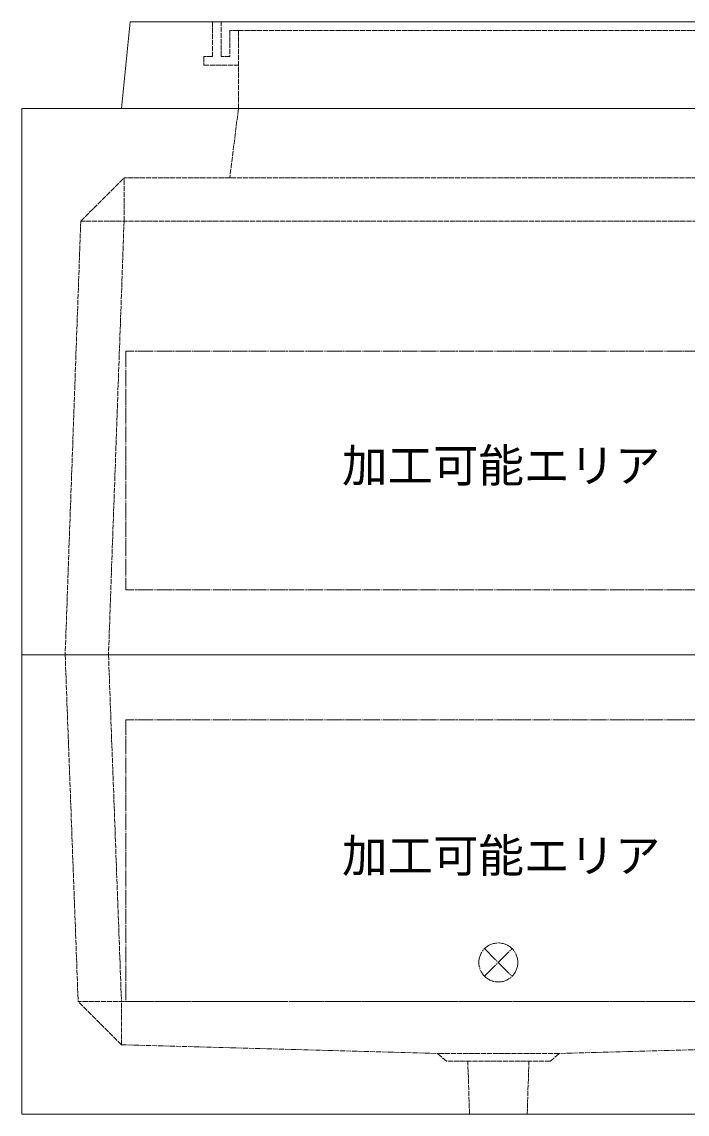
# Model space of a CAD drawing. Units: millimetres, scale not verified. Extents: x -2970 to 2970, y -2100 to 2100.
# Drawn here: x -580 to 188, y -1360 to -100 of the extents above; entities that cross this region are included whole.
import ezdxf
from ezdxf.enums import TextEntityAlignment as Align

# ---------------------------------------------------------------- set-up
doc = ezdxf.new("R2010")
doc.units = ezdxf.units.MM
doc.header["$LTSCALE"] = 10
doc.linetypes.add('LONG_DASHED1', pattern=[7, 6, -1])
doc.linetypes.add('LONG_DOUBLE_CHAIN', pattern=[21.8, 18, -1, 0.6, -0.6, 0.6, -1])
for name, color, linetype, lineweight in [('0-7_D-STR', 7, 'LONG_DASHED1', 9), ('0-8_D-STR-STR4', 134, 'LONG_DASHED1', 9), ('0-A_D-STR-STR5', 1, 'LONG_DOUBLE_CHAIN', 9)]:
    doc.layers.add(name, color=color, linetype=linetype, lineweight=lineweight)
doc.styles.add('ＭＳ ゴシック', font='')
doc.styles.get('ＭＳ ゴシック').set_extended_font_data('MS Gothic')

# ---------------------------------------------------------------- blocks, each defined once
blk = doc.blocks.new('A$C019679C0')
at = {"layer": '0-7_D-STR', "linetype": 'Continuous'}
for p, q in [((-4350, 0), (-4250, 1000)), ((4250, 1000), (-4250, 1000)), ((4350, 0), (4250, 1000)), ((-4350, 0), (4350, 0))]:
    blk.add_line(p, q, dxfattribs=at)
at = {"layer": '0-7_D-STR'}
for p, q in [((-3000, 0), (-3000, 900)), ((3000, 900), (3000, 0))]:
    blk.add_line(p, q, dxfattribs=at)
at = {"layer": '0-8_D-STR-STR4'}
for points in [[(-3300, 1000), (-3300, 600), (-3400, 600), (-3400, 500), (-3000, 500)], [(-3000, 900), (-3100, 900), (-3100, 600), (-3200, 600), (-3200, 1000)], [(-3000, 900), (3000, 900), (3100, 900)], [(3300, 1000), (3300, 600), (3400, 600), (3400, 500), (3000, 500)], [(3100, 900), (3100, 600), (3200, 600), (3200, 1000)]]:
    blk.add_lwpolyline(points, dxfattribs=at)
blk = doc.blocks.new('A$C21BA6C9D')
at = {"layer": '0-7_D-STR'}
for p, q in [((-3000, 6300), (-3100, 5500)), ((-4820, 5000), (-4320, 5500)), ((-4320, 5000), (-4320, 5500)), ((-4820, 5000), (-5000, 0)), ((4820, 5000), (-4820, 5000)), ((-4320, 5000), (-4500, 0))]:
    blk.add_line(p, q, dxfattribs=at)
at = {"layer": '0-7_D-STR', "linetype": 'Continuous'}
blk.add_line((-5500, 0), (5500, 0), dxfattribs=at)
blk.add_lwpolyline([(-5500, 0), (-5500, 6300), (5500, 6300)], dxfattribs=at)
at = {"layer": '0-7_D-STR'}
blk.add_lwpolyline([(4820, 5000), (4320, 5500), (-4320, 5500)], dxfattribs=at)
at = {"layer": '0-A_D-STR-STR5'}
for p, q in [((-4300, 3500), (-4300, 750)), ((4300, 3500), (-4300, 3500)), ((4300, 750), (-4300, 750))]:
    blk.add_line(p, q, dxfattribs=at)
blk = doc.blocks.new('A$C6F5C57E3')
at = {"layer": '0-7_D-STR'}
for p, q in [((-5000, 0), (-4850, -4000)), ((-4500, 0), (-4350, -4000)), ((-4350, -4500), (-4850, -4000)), ((4850, -4000), (-4850, -4000)), ((-4350, -4500), (-4350, -4000)), ((-4350, -4500), (-700, -4600)), ((4350, -4500), (700, -4600)), ((700, -4600), (-700, -4600)), ((-600, -4690), (-700, -4600)), ((600, -4690), (700, -4600)), ((600, -4690), (-600, -4690)), ((-333, -5300), (-352.5, -4690)), ((333, -5300), (352.5, -4690))]:
    blk.add_line(p, q, dxfattribs=at)
at = {"layer": '0-7_D-STR', "linetype": 'Continuous'}
blk.add_line((-5500, -5300), (5500, -5300), dxfattribs=at)
blk.add_lwpolyline([(-5500, -5300), (-5500, 0), (5500, 0)], dxfattribs=at)
at = {"layer": '0-A_D-STR-STR5'}
for p, q in [((-4300, -750), (-4300, -4000)), ((4300, -750), (-4300, -750)), ((4300, -4000), (-4300, -4000))]:
    blk.add_line(p, q, dxfattribs=at)
blk = doc.blocks.new('A$C1C640AAB')
at = {"layer": '0-A_D-STR-STR5'}
for p, q in [((-159.1, -159.1), (159.1, 159.1)), ((-159.1, 159.1), (159.1, -159.1))]:
    blk.add_line(p, q, dxfattribs=at)
blk.add_circle((0, 0), 225, dxfattribs=at)
blk = doc.blocks.new('A$C939fac86')
at = {"layer": '0-7_D-STR'}
blk.add_blockref('A$C6F5C57E3', (0, 0), dxfattribs=at)
at = {"layer": '0-A_D-STR-STR5'}
blk.add_blockref('A$C1C640AAB', (0, -3550), dxfattribs=at)

msp = doc.modelspace()

# ---------------------------------------------------------------- block references
at = {"layer": '0-7_D-STR', "xscale": 0.1, "yscale": 0.1}
for name, p in [('A$C019679C0', (-30, -200)), ('A$C21BA6C9D', (-30, -830)), ('A$C939fac86', (-30, -830))]:
    msp.add_blockref(name, p, dxfattribs=at)

# ---------------------------------------------------------------- texts
at = {"layer": '0-A_D-STR-STR5', "style": 'ＭＳ ゴシック'}
for p in [(-210.48, -642.53), (-210.48, -1092.53)]:
    msp.add_text('加工可能エリア', height=38.49, dxfattribs=at).set_placement(p, align=Align.BOTTOM_LEFT)

doc.saveas('drawing.dxf')
